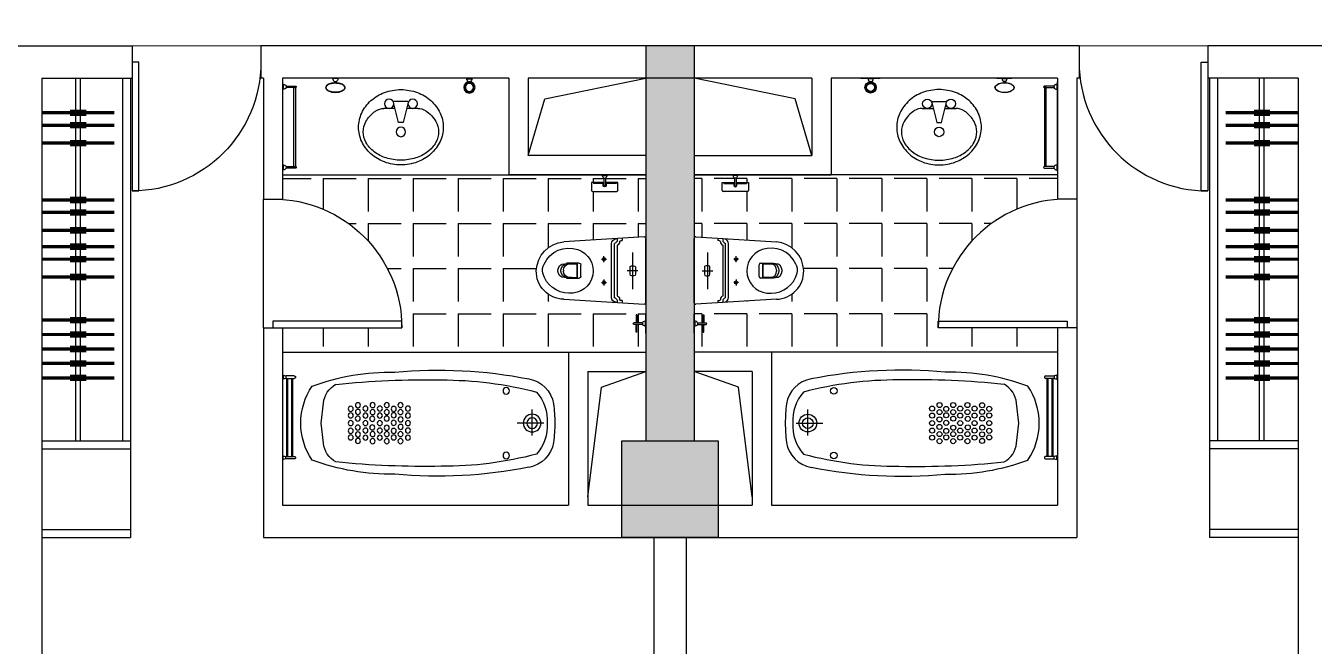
# Model space of a CAD drawing. Header units: centimetres. Extents: x 8510 to 15034, y -974 to 2536.
# Drawn here: x 10091 to 10891, y 357 to 742 of the extents above; entities that cross this region are included whole.
import ezdxf

# ---------------------------------------------------------------- set-up
doc = ezdxf.new("R2010")
doc.units = ezdxf.units.CM
doc.linetypes.add('ACAD_ISO02W100', pattern=[15, 12, -3])
for name, color, linetype in [('5', 5, 'Continuous'), ('BH', 3, 'Continuous'), ('DEBAN', 8, 'Continuous'), ('P5', 5, 'Continuous'), ('楼梯', 6, 'Continuous'), ('灰', 8, 'Continuous'), ('窗线', 2, 'Continuous'), ('轴线', 1, 'Continuous')]:
    doc.layers.add(name, color=color, linetype=linetype)
doc.layers.add('图层1', color=8, linetype='Continuous', lineweight=5)

# ---------------------------------------------------------------- blocks, each defined once
blk = doc.blocks.new('5')
at = {"layer": '5'}
for p, q in [((-327911.3, -97734.5), (-327911.3, -97535.2)), ((-327900.7, -97525.2), (-327401.1, -97556.8)), ((-327763.6, -97535.2), (-327763.6, -97548.5)), ((-327732.3, -97576.8), (-327732.3, -97734.5)), ((-327715.9, -97734.5), (-327715.9, -97566)), ((-327698, -97900.9), (-327698, -97568.1)), ((-327829.1, -97622.5), (-327829.1, -97850.1)), ((-327636.5, -97664), (-327666, -97664)), ((-327651.3, -97682.6), (-327651.3, -97644.7)), ((-327911.3, -97933.9), (-327911.3, -97734.5)), ((-327861.6, -97735.9), (-327795.8, -97735.9)), ((-327847.7, -97714), (-327847.7, -97757.7)), ((-327823, -97704), (-327837.7, -97704)), ((-327813, -97757.7), (-327813, -97714)), ((-327732.3, -97734.5), (-327732.3, -97892.2)), ((-327715.9, -97903), (-327715.9, -97734.5)), ((-327507.7, -97734.5), (-327507.7, -97698)), ((-327507.7, -97771), (-327507.7, -97734.5)), ((-327497.7, -97688), (-327419.2, -97688)), ((-327484.4, -97692), (-327484.4, -97777.9)), ((-327449.7, -97692), (-327484.4, -97692)), ((-327484.4, -97692), (-327439.7, -97692)), ((-327484.4, -97777.9), (-327484.4, -97692)), ((-327468.7, -97692), (-327424, -97692)), ((-327405.7, -97692), (-327450.4, -97692)), ((-327399.7, -97732), (-327399.7, -97737.9)), ((-327384, -97737.9), (-327384, -97732)), ((-327365.7, -97737.9), (-327365.7, -97732)), ((-327837.7, -97767.7), (-327823, -97767.7)), ((-327636.5, -97808.4), (-327666, -97808.4)), ((-327651.3, -97789.8), (-327651.3, -97827.7)), ((-327419.2, -97781), (-327497.7, -97781)), ((-327439.7, -97777.9), (-327484.4, -97777.9)), ((-327424, -97777.9), (-327468.7, -97777.9)), ((-327450.4, -97777.9), (-327405.7, -97777.9)), ((-327401.1, -97912.2), (-327900.7, -97943.8)), ((-327763.6, -97920.5), (-327763.6, -97933.8))]:
    blk.add_line(p, q, dxfattribs=at)
for centre in [(-327651.3, -97664), (-327651.3, -97808.4)]:
    blk.add_circle(centre, 9.53, dxfattribs=at)
for centre, radius, start, end in [((-327901.3, -97535.2), 10, 86.37411, 180), ((-327760, -97562.5), 14.4, 29.84213, 104.26527), ((-327729.8, -97558.8), 18.1, 168.69266, 262.01589), ((-327711, -97543.4), 23.1, 165.45125, 257.66163), ((-327728, -97568.1), 30, 0, 90), ((-327432.9, -97761.7), 166.8, 23.83546, 109.49888), ((-327415.1, -97740.2), 183.9, 1.77454, 85.63448), ((-327445.9, -97736.2), 138.4, 107.95051, 274.88977), ((-327837.7, -97714), 10, 90, 180), ((-327837.7, -97757.7), 10, 180, 270), ((-327823, -97714), 10, 0, 90), ((-327823, -97757.7), 10, 270, 0), ((-327497.7, -97698), 10, 90, 180), ((-327439.7, -97732), 40, 0, 90), ((-327439.7, -97737.9), 40, 270, 0), ((-327432.9, -97707.3), 166.8, 269.57886, 344.64064), ((-327424, -97732), 40, 0, 90), ((-327424, -97737.9), 40, 270, 0), ((-327405.7, -97732), 40, 0, 90), ((-327405.7, -97737.9), 40, 270, 0), ((-327404.2, -97739.2), 173, 271.0304, 1.56058), ((-327344.4, -97732.8), 74.7, 345.52156, 30.95564), ((-327497.7, -97771), 10, 180, 270), ((-327760, -97906.5), 14.4, 255.73473, 330.15787), ((-327729.8, -97910.2), 18.1, 97.98411, 191.30734), ((-327711, -97925.6), 23.1, 102.33837, 194.54875), ((-327728, -97900.9), 30, 270, 0), ((-327901.3, -97933.9), 10, 180, 273.62589)]:
    blk.add_arc(centre, radius, start, end, dxfattribs=at)
blk = doc.blocks.new('6')
at = {"layer": '5'}
for p, q in [((-327723, -97323.3), (-327668.8, -97323.3)), ((-327654.8, -97326.4), (-327682.7, -97326.4)), ((-327673.3, -97343.1), (-327673.3, -97390.9)), ((-327664.3, -97343.1), (-327673.3, -97343.1)), ((-327668.8, -97323.3), (-327614.5, -97323.3)), ((-327664.3, -97343.1), (-327664.3, -97390.9)), ((-327749.8, -97420.3), (-327749.8, -97371.7)), ((-327749.8, -97371.7), (-327677.4, -97371.7)), ((-327593.2, -97425.7), (-327744.4, -97425.7)), ((-327739.8, -97373.8), (-327739.8, -97377.4)), ((-327739.8, -97373.8), (-327673.3, -97373.8)), ((-327739.8, -97377.4), (-327673.3, -97377.4)), ((-327702.2, -97373.8), (-327702.2, -97377.4)), ((-327677.4, -97371.7), (-327677.4, -97389.1)), ((-327664.3, -97373.8), (-327598.8, -97373.8)), ((-327664.3, -97377.4), (-327598.8, -97377.4)), ((-327660.2, -97389.1), (-327660.2, -97371.7)), ((-327660.2, -97371.7), (-327587.8, -97371.7)), ((-327598.8, -97373.8), (-327598.8, -97377.4)), ((-327587.8, -97371.7), (-327587.8, -97420.3))]:
    blk.add_line(p, q, dxfattribs=at)
for centre, radius, start, end in [((-327681.1, -97323.4), 3.42, 177.50244, 241.83199), ((-327663.7, -97326.6), 19.1, 179.50453, 239.68052), ((-327673.9, -97326.6), 19.1, 300.3402, 0.47475), ((-327656.5, -97323.4), 3.42, 298.16801, 2.49756), ((-327744.2, -97420.1), 5.54, 181.38637, 268.61363), ((-327668.8, -97389.1), 8.59, 180, 0), ((-327668.8, -97388.3), 5.18, 209.60202, 330.39798), ((-327593.2, -97420.3), 5.4, 270.03278, 359.96722)]:
    blk.add_arc(centre, radius, start, end, dxfattribs=at)
blk = doc.blocks.new('4')
at = {"layer": '5'}
for p, q in [((-325729.3, -96757.6), (-325789.3, -96757.6)), ((-325789.3, -96767.6), (-325786.8, -96767.6)), ((-325776.8, -96767.6), (-325786.8, -96767.6)), ((-325786.8, -96767.6), (-325786.8, -97257.6)), ((-325776.8, -97257.6), (-325776.8, -96767.6)), ((-325776.8, -96767.6), (-325729.3, -96767.6)), ((-325729.3, -96757.6), (-325729.3, -96767.6)), ((-325710.8, -96747.1), (-325710.8, -96778.1)), ((-325707.3, -96732), (-325707.3, -97285.6)), ((-325707.3, -96745.1), (-325707.3, -96780.1)), ((-325786.8, -97257.6), (-325789.3, -97257.6)), ((-325789.3, -97267.6), (-325729.3, -97267.6)), ((-325776.8, -97257.6), (-325786.8, -97257.6)), ((-325729.3, -97257.6), (-325776.8, -97257.6)), ((-325729.3, -97257.6), (-325729.3, -97267.6)), ((-325710.8, -97247.1), (-325710.8, -97278.1)), ((-325707.3, -97245.1), (-325707.3, -97280.1))]:
    blk.add_line(p, q, dxfattribs=at)
for centre, radius, start, end in [((-325786.4, -96762.6), 5.75, 119.60202, 240.39798), ((-325710.9, -96768.3), 21.2, 89.52525, 149.6598), ((-325710.9, -96756.9), 21.2, 210.31948, 270.49547), ((-325707.4, -96748.9), 3.8, 87.50244, 151.83199), ((-325707.4, -96776.3), 3.8, 208.16801, 272.49756), ((-325786.4, -97262.6), 5.75, 119.60202, 240.39798), ((-325710.9, -97268.4), 21.2, 89.52525, 149.6598), ((-325710.9, -97256.9), 21.2, 210.31948, 270.49547), ((-325707.4, -97248.9), 3.8, 87.50244, 151.83199), ((-325707.4, -97276.4), 3.8, 208.16801, 272.49756)]:
    blk.add_arc(centre, radius, start, end, dxfattribs=at)
blk = doc.blocks.new('A$C0AD875A0')
at = {"layer": 'BH'}
for p, q in [((248.3, 204.5), (219.1, 87.6)), ((277.5, 204.5), (248.3, 204.5)), ((306.7, 87.6), (277.5, 204.5)), ((226.4, 116.8), (156.7, 116.8)), ((368.9, 116.8), (299.4, 116.8)), ((306.7, 73), (219.1, 73))]:
    blk.add_line(p, q, dxfattribs=at)
blk.add_lwpolyline([(0, 233.7, 0.109452), (19.5, 145.6, 0.102376), (77, 68.4, 0.093737), (160.9, 18.2, 0.088426), (262.9, 0, 0.088426), (364.9, 18.2, 0.093737), (448.8, 68.4, 0.102376), (506.3, 145.6, 0.109452), (525.8, 233.7, 0.109452), (506.3, 321.7, 0.102376), (448.8, 398.9, 0.093737), (364.9, 449.2, 0.088426), (262.9, 467.4, 0.088426), (160.9, 449.2, 0.093737), (77, 398.9, 0.102376), (19.5, 321.7, 0.109452)], format="xyb", close=True, dxfattribs=at)
for centre in [(262.9, 262.9), (189.9, 87.6), (335.9, 87.6)]:
    blk.add_circle(centre, 29.2, dxfattribs=at)
for centre, radius, start, end in [((242.3, 194), 241, 107.25794, 126.8699), ((262.9, 127.6), 310.6, 90, 107.25794), ((262.9, 127.6), 310.6, 72.74206, 90), ((283.5, 194), 241, 53.1301, 72.74206), ((162.2, 262.9), 133, 151.0888, 180), ((210.7, 236.1), 188.3, 126.8699, 151.0888), ((315.1, 236.1), 188.3, 28.9112, 53.1301), ((363.6, 262.9), 133, 0, 28.9112), ((162.2, 262.9), 133, 180, 208.9112), ((363.6, 262.9), 133, 331.0888, 0), ((210.7, 289.6), 188.3, 208.9112, 233.1301), ((315.1, 289.6), 188.3, 302.25981, 331.0888), ((242.3, 331.8), 241, 233.1301, 236.09549), ((156.7, 204.5), 87.6, 236.09549, 270), ((368.9, 204.5), 87.6, 270, 302.25981)]:
    blk.add_arc(centre, radius, start, end, dxfattribs=at)
blk = doc.blocks.new('8')
at = {"layer": '5'}
for p, q in [((-323082, -96702.7), (-323206.5, -96716.2)), ((-322957.4, -96716.2), (-323082, -96702.7)), ((-323082, -98085), (-323082, -97920.2)), ((-323006, -98012.7), (-323167.2, -98012.7))]:
    blk.add_line(p, q, dxfattribs=at)
for centre, radius in [((-323170.8, -96886.3), 15.7), ((-323129.7, -96886.3), 15.7), ((-323082, -96886.3), 15.7), ((-323034.2, -96886.3), 15.7), ((-322993.1, -96886.3), 15.7), ((-323192.7, -96930.7), 15.7), ((-323151.6, -96930.7), 15.7), ((-323109.8, -96930.1), 15.7), ((-323054.1, -96930.1), 15.7), ((-323012.4, -96930.7), 15.7), ((-322971.2, -96930.7), 15.7), ((-323194, -97022), 15.7), ((-323172.1, -96977.7), 15.7), ((-323150.3, -97022), 15.7), ((-323128.4, -96977.7), 15.7), ((-323108.5, -97020.1), 15.7), ((-323082, -96977.7), 15.7), ((-323055.4, -97020.1), 15.7), ((-323035.5, -96977.7), 15.7), ((-323013.7, -97022), 15.7), ((-322991.8, -96977.7), 15.7), ((-322970, -97022), 15.7), ((-323194, -97110.2), 15.7), ((-323172.1, -97067.1), 15.7), ((-323150.3, -97110.2), 15.7), ((-323128.4, -97067.1), 15.7), ((-323110.4, -97109.5), 15.7), ((-323082, -97067.1), 15.7), ((-323053.5, -97109.5), 15.7), ((-323035.5, -97067.1), 15.7), ((-323013.7, -97110.2), 15.7), ((-322991.8, -97067.1), 15.7), ((-322970, -97110.2), 15.7), ((-323194, -97195.1), 15.7), ((-323170.2, -97153.3), 15.7), ((-323150.3, -97195.1), 15.7), ((-323130.4, -97153.3), 15.7), ((-323105.3, -97195.7), 15.7), ((-323083.9, -97153.3), 15.7), ((-323058.6, -97195.7), 15.7), ((-323033.6, -97153.3), 15.7), ((-323013.7, -97195.1), 15.7), ((-322993.7, -97153.3), 15.7), ((-322970, -97195.1), 15.7), ((-323172.1, -97241.4), 15.7), ((-323128.4, -97241.4), 15.7), ((-323082, -97241.4), 15.7), ((-323035.5, -97241.4), 15.7), ((-322991.8, -97241.4), 15.7), ((-323282.8, -97851.9), 20.2), ((-322881.2, -97851.9), 20.2), ((-323082, -98012.7), 55), ((-323082, -98012.7), 33.2)]:
    blk.add_circle(centre, radius, dxfattribs=at)
for centre, radius, start, end in [((-323081.5, -96987.2), 411, 90.07241, 124.04031), ((-323082.5, -96987.2), 411, 55.95969, 89.92759), ((-321999.2, -97131.5), 1399, 159.7224, 181.13194), ((-323189.7, -96867.3), 152, 96.34581, 151.0816), ((-322974.2, -96867.3), 152, 28.9184, 83.65419), ((-324164.7, -97131.5), 1399, 358.86806, 20.2776), ((-318001.3, -97342.2), 5349.6, 174.11665, 181.13722), ((-328162.6, -97342.2), 5349.6, 358.86278, 5.88335), ((-320521.5, -97432.9), 2889.4, 174.56406, 191.16837), ((-325642.4, -97432.9), 2889.4, 348.83163, 5.43594), ((-321063, -97456.8), 2286.9, 179.78746, 194.77114), ((-325100.9, -97456.8), 2286.9, 345.22886, 0.21254), ((-323173, -97961.7), 185.8, 189.5382, 261.26967), ((-322990.9, -97961.7), 185.8, 278.73033, 350.4618), ((-323099.3, -97840.4), 265.5, 228.73676, 273.73307), ((-323064.7, -97840.4), 265.5, 266.26693, 311.26324), ((-323085.1, -97259.6), 893.3, 262.52933, 270.19746), ((-323078.9, -97259.6), 893.3, 269.80254, 277.47067)]:
    blk.add_arc(centre, radius, start, end, dxfattribs=at)
blk = doc.blocks.new('9')
at = {"layer": '5'}
for p, q in [((-325782.7, -98279.8), (-325730.2, -98279.8)), ((-325730.2, -98294.8), (-325782.7, -98294.8)), ((-325774.1, -98779.8), (-325774.1, -98294.8)), ((-325768.1, -98779.8), (-325768.1, -98294.8)), ((-325742.2, -98779.8), (-325742.2, -98294.8)), ((-325736.2, -98779.8), (-325736.2, -98294.8)), ((-325730.2, -98279.8), (-325730.2, -98294.8)), ((-325714.2, -98276.8), (-325714.2, -98297.8)), ((-325712.2, -98274.8), (-325712.2, -98299.8)), ((-325710.2, -98261.4), (-325710.2, -98537.3)), ((-325710.2, -98537.3), (-325710.2, -98813.2)), ((-325730.2, -98779.8), (-325782.7, -98779.8)), ((-325782.7, -98794.8), (-325730.2, -98794.8)), ((-325730.2, -98794.8), (-325730.2, -98779.8)), ((-325714.2, -98797.8), (-325714.2, -98776.8)), ((-325712.2, -98799.8), (-325712.2, -98774.8))]:
    blk.add_line(p, q, dxfattribs=at)
for centre, radius, start, end in [((-325782.7, -98287.3), 7.5, 89.99723, 270.0039), ((-325713, -98327.4), 50.6, 91.36349, 109.87582), ((-325713, -98247.2), 50.6, 250.12598, 268.63471), ((-325712.2, -98276.8), 2, 90, 180), ((-325712.2, -98297.8), 2, 180, 270), ((-325710.2, -98274.8), 2, 90, 180), ((-325710.2, -98299.8), 2, 180, 270), ((-325782.7, -98787.3), 7.5, 89.9961, 270.00277), ((-325713, -98827.4), 50.6, 91.36529, 109.87402), ((-325713, -98747.2), 50.6, 250.12418, 268.63651), ((-325712.2, -98776.8), 2, 90, 180), ((-325712.2, -98797.8), 2, 180, 270), ((-325710.2, -98774.8), 2, 90, 180), ((-325710.2, -98799.8), 2, 180, 270)]:
    blk.add_arc(centre, radius, start, end, dxfattribs=at)
blk = doc.blocks.new('1')
at = {"layer": '楼梯'}
blk.add_lwpolyline([(3442.8, 18714.9), (2692.8, 18714.9), (2692.8, 18754.9), (3442.8, 18754.9)], close=True, dxfattribs=at)
blk.add_arc((3442.8, 18714.9), 750, 90, 180, dxfattribs=at)
blk = doc.blocks.new('3')
at = {"layer": '5'}
for p, q in [((-326309.8, -96716.3), (-326260.9, -96716.3)), ((-326276.4, -96719.8), (-326245.4, -96719.8)), ((-326260.9, -96716.3), (-326214.9, -96716.3)), ((-326255.9, -96738.3), (-326265.9, -96738.3)), ((-326265.9, -96738.3), (-326265.6, -96745.7)), ((-326255.9, -96738.3), (-326256.2, -96745.7))]:
    blk.add_line(p, q, dxfattribs=at)
for centre, radius, start, end in [((-326274.6, -96716.5), 3.8, 177.50244, 241.83199), ((-326255.2, -96720), 21.2, 179.50453, 239.68052), ((-326266.6, -96720), 21.2, 300.31948, 0.49547), ((-326247.2, -96716.5), 3.8, 298.16801, 2.49756)]:
    blk.add_arc(centre, radius, start, end, dxfattribs=at)
at = {"layer": '5', "extrusion": (0, 0, -1)}
blk.add_ellipse((-326260.9, -96775.3), major_axis=(-60, 0), ratio=0.49598, start_param=3.141593, end_param=9.424778, dxfattribs=at)
at = {"layer": '5'}
blk.add_open_spline([(-326201.9, -96775.3), (-326201.9, -96777.3), (-326202.3, -96779.3), (-326204, -96783.2), (-326205.3, -96785.1), (-326208.7, -96788.8), (-326210.8, -96790.6), (-326215.7, -96793.9), (-326218.6, -96795.4), (-326224.9, -96798.1), (-326228.3, -96799.4), (-326235.7, -96801.4), (-326239.6, -96802.2), (-326247.6, -96803.4), (-326251.8, -96803.8), (-326260.2, -96804.2), (-326264.4, -96804.1), (-326273.9, -96803.5), (-326279.1, -96802.8), (-326289, -96800.7), (-326293.7, -96799.4), (-326302, -96796.1), (-326305.7, -96794.1), (-326311.4, -96790.3), (-326313.5, -96788.5), (-326316.8, -96784.6), (-326318.1, -96782.6), (-326319.7, -96778.6), (-326320, -96776.6), (-326319.8, -96772.6), (-326319.2, -96770.5), (-326317.2, -96766.6), (-326315.7, -96764.6), (-326311.9, -96760.8), (-326309.6, -96759.1), (-326304.2, -96755.8), (-326301.1, -96754.2), (-326294.4, -96751.6), (-326290.7, -96750.4), (-326282.9, -96748.6), (-326278.8, -96747.9), (-326270.3, -96746.9), (-326266, -96746.6), (-326257.3, -96746.5), (-326253, -96746.8), (-326244.5, -96747.6), (-326240.4, -96748.3), (-326232.5, -96750.1), (-326228.7, -96751.2), (-326221.8, -96753.7), (-326218.6, -96755.2), (-326213.1, -96758.4), (-326210.6, -96760.2), (-326206.7, -96763.9), (-326205.1, -96765.9), (-326202.9, -96769.8), (-326202.2, -96771.8), (-326201.9, -96774.4), (-326201.9, -96774.8), (-326201.9, -96775.3)], degree=3, knots=[0, 0, 0, 0, 0.212569, 0.212569, 0.425137, 0.425137, 0.637706, 0.637706, 0.850274, 0.850274, 1.062843, 1.062843, 1.275411, 1.275411, 1.48798, 1.48798, 1.700548, 1.700548, 1.97117, 1.97117, 2.241791, 2.241791, 2.512412, 2.512412, 2.731114, 2.731114, 2.949816, 2.949816, 3.168518, 3.168518, 3.38722, 3.38722, 3.605922, 3.605922, 3.824624, 3.824624, 4.043326, 4.043326, 4.262028, 4.262028, 4.48073, 4.48073, 4.699432, 4.699432, 4.918134, 4.918134, 5.136836, 5.136836, 5.355538, 5.355538, 5.57424, 5.57424, 5.792942, 5.792942, 6.011644, 6.011644, 6.230346, 6.230346, 6.283185, 6.283185, 6.283185, 6.283185], dxfattribs=at)
blk = doc.blocks.new('2')
at = {"layer": '5'}
for p, q in [((-327289.3, -96716.7), (-327229.1, -96716.7)), ((-327229.1, -96716.7), (-327168.8, -96716.7)), ((-327213.6, -96720.2), (-327244.6, -96720.2)), ((-327234.1, -96738.7), (-327234.1, -96739.3)), ((-327234.1, -96739.3), (-327234.1, -96748.7)), ((-327224.2, -96740.7), (-327234.1, -96740.7)), ((-327234.1, -96748.7), (-327234, -96749.4)), ((-327224.5, -96748.7), (-327224.6, -96749.3)), ((-327224.1, -96739.3), (-327224.5, -96748.7)), ((-327224.1, -96738.7), (-327224.1, -96739.3))]:
    blk.add_line(p, q, dxfattribs=at)
for radius in [35, 33, 27, 25]:
    blk.add_circle((-327229.1, -96773.9), radius, dxfattribs=at)
for centre, radius, start, end in [((-327242.8, -96716.9), 3.8, 177.50244, 241.83199), ((-327215.4, -96716.9), 3.8, 298.16801, 2.49756), ((-327223.4, -96720.4), 21.2, 179.50453, 239.68052), ((-327229.1, -96752.5), 14.6, 69.99763, 110.00237), ((-327234.8, -96720.4), 21.2, 300.3402, 0.47475)]:
    blk.add_arc(centre, radius, start, end, dxfattribs=at)
blk = doc.blocks.new('7')
at = {"layer": '5'}
for p, q in [((-327911.6, -98043.2), (-327911.6, -97982.9)), ((-327855.4, -97989.8), (-327851.4, -97989.8)), ((-327855.4, -97989.8), (-327855.4, -98038.2)), ((-327851.4, -97989.8), (-327851.4, -98038.2)), ((-327911.6, -98103.4), (-327911.6, -98043.2)), ((-327908.1, -98027.7), (-327908.1, -98058.7)), ((-327889.6, -98038.2), (-327836.4, -98038.2)), ((-327889.6, -98038.2), (-327889.6, -98048.2)), ((-327889.6, -98048.2), (-327836.4, -98048.2)), ((-327855.4, -98096.6), (-327855.4, -98048.2)), ((-327851.4, -98096.6), (-327851.4, -98048.2)), ((-327855.4, -98096.6), (-327851.4, -98096.6))]:
    blk.add_line(p, q, dxfattribs=at)
for centre, radius, start, end in [((-327911.4, -98029.5), 3.8, 28.16801, 92.49756), ((-327911.4, -98056.9), 3.8, 267.50244, 331.83199), ((-327907.9, -98048.9), 21.2, 30.3402, 90.47475), ((-327907.9, -98037.5), 21.2, 269.50453, 329.68052), ((-327839.3, -98043.2), 5.75, 299.60202, 60.39798)]:
    blk.add_arc(centre, radius, start, end, dxfattribs=at)
blk = doc.blocks.new('16')
at = {"layer": 'P5'}
for p, q in [((-327529.6, -96385.3), (-328629.6, -96385.3)), ((-326779.6, -96385.3), (-325679.6, -96385.3)), ((-328679.6, -96435.3), (-328679.6, -98385.3)), ((-328478.1, -96630), (-328453.3, -96470.4)), ((-327479.6, -98385.3), (-327479.6, -96435.3)), ((-326829.6, -98385.3), (-326829.6, -96435.3)), ((-325831.1, -96630), (-325856, -96470.4)), ((-325629.6, -96435.3), (-325629.6, -98385.3)), ((-328478.1, -96630), (-328632.5, -96644.8)), ((-328478.1, -96630), (-328504.1, -96666.5)), ((-328478.1, -96630), (-328464.3, -96631.8)), ((-328465.7, -96771.7), (-328440.9, -96612.2)), ((-328406.4, -96639.3), (-328297.2, -96653.5)), ((-325902.8, -96639.3), (-326012, -96653.5)), ((-325843.5, -96771.7), (-325868.4, -96612.2)), ((-325831.1, -96630), (-325844.9, -96631.8)), ((-325831.1, -96630), (-325676.8, -96644.8)), ((-325831.1, -96630), (-325805.1, -96666.5)), ((-328476.9, -96781.9), (-328620.1, -96786.5)), ((-328488, -96792), (-328516.3, -96917.8)), ((-328465.7, -96771.7), (-328488, -96792)), ((-328465.7, -96771.7), (-328284.8, -96795.3)), ((-325843.5, -96771.7), (-326024.4, -96795.3)), ((-325843.5, -96771.7), (-325821.2, -96792)), ((-325832.3, -96781.9), (-325689.2, -96786.5)), ((-325821.2, -96792), (-325792.9, -96917.8)), ((-326929.6, -97865.3), (-327479.6, -97865.3)), ((-326929.6, -97885.3), (-327479.6, -97885.3)), ((-327329.6, -97865.3), (-326829.6, -97865.3)), ((-327329.6, -97885.3), (-326829.6, -97885.3)), ((-328339.7, -98126.1), (-328053.7, -98126.1)), ((-325969.5, -98126.1), (-326255.5, -98126.1)), ((-328389.7, -98304.1), (-328389.7, -98176.1)), ((-328003.7, -98176.1), (-328003.7, -98304.1)), ((-326305.5, -98176.1), (-326305.5, -98304.1)), ((-325919.5, -98304.1), (-325919.5, -98176.1)), ((-328679.6, -98385.3), (-327479.6, -98385.3)), ((-328053.7, -98354.1), (-328339.7, -98354.1)), ((-327479.6, -98385.3), (-326929.6, -98385.3)), ((-326829.6, -98385.3), (-327329.6, -98385.3)), ((-325629.6, -98385.3), (-326829.6, -98385.3)), ((-326255.5, -98354.1), (-325969.5, -98354.1))]:
    blk.add_line(p, q, dxfattribs=at)
for centre, radius, start, end in [((-328629.6, -96435.3), 50, 90, 180), ((-327529.6, -96435.3), 50, 360, 90), ((-326779.6, -96435.3), 50, 90, 180), ((-325679.6, -96435.3), 50, 360, 90), ((-328816, -96854.6), 1217.4, 276.4341, 318.16921), ((-327606.2, -97526.3), 333.6, 204.86259, 292.30483), ((-326703, -97526.3), 333.6, 247.69517, 335.13741), ((-325493.2, -96854.6), 1217.4, 221.83079, 263.5659), ((-328656.4, -94932.6), 3131.8, 269.57498, 292.07041), ((-325652.8, -94932.6), 3131.8, 247.92959, 270.42502), ((-328339.7, -98176.1), 50, 90, 180), ((-328053.7, -98176.1), 50, 360, 90), ((-326255.5, -98176.1), 50, 90, 180), ((-325969.5, -98176.1), 50, 360, 90), ((-328339.7, -98304.1), 50, 180, 270.00001), ((-328053.7, -98304.1), 50, 270.00001, 0.00001), ((-326255.5, -98304.1), 50, 179.99999, 269.99999), ((-325969.5, -98304.1), 50, 269.99999, 360)]:
    blk.add_arc(centre, radius, start, end, dxfattribs=at)
for points, knots in [([(-328365.2, -96686.3), (-328354.3, -96683), (-328329.9, -96675.9), (-328290.3, -96660.9), (-328297.4, -96626.6), (-328317.7, -96620.9), (-328339.6, -96597.6), (-328381.6, -96575.7), (-328402.6, -96523.5), (-328454.3, -96442), (-328488.7, -96518.6), (-328527.4, -96577.9), (-328563.6, -96599.2), (-328602.9, -96614.6), (-328646.1, -96646.8), (-328601.1, -96676.8), (-328590.7, -96713.1), (-328569.2, -96724.8), (-328562.4, -96731.6)], [302.881499, 302.881499, 302.881499, 302.881499, 365.923862, 443.495891, 486.869509, 508.121341, 551.224987, 653.577238, 722.157956, 886.957345, 954.669001, 1080.195465, 1176.186491, 1262.393992, 1325.142437, 1396.247261, 1475.918394, 1525.343184, 1525.343184, 1525.343184, 1525.343184]), ([(-325944, -96686.3), (-325954.9, -96683), (-325979.3, -96675.9), (-326018.9, -96660.9), (-326011.9, -96626.6), (-325991.6, -96620.9), (-325969.7, -96597.6), (-325927.6, -96575.7), (-325906.6, -96523.5), (-325854.9, -96442), (-325820.5, -96518.6), (-325781.8, -96577.9), (-325745.6, -96599.2), (-325706.3, -96614.6), (-325663.1, -96646.8), (-325708.1, -96676.8), (-325718.5, -96713.1), (-325740, -96724.8), (-325746.8, -96731.6)], [302.881499, 302.881499, 302.881499, 302.881499, 365.923862, 443.495891, 486.869509, 508.121341, 551.224987, 653.577238, 722.157956, 886.957345, 954.669001, 1080.195465, 1176.186491, 1262.393992, 1325.142437, 1396.247261, 1475.918394, 1525.343184, 1525.343184, 1525.343184, 1525.343184]), ([(-325811.6, -96913.4), (-325836.5, -96901.6), (-325872.7, -96884.5), (-325908.3, -96844.2), (-325948.6, -96829.9), (-325987.3, -96819.4), (-326031.3, -96802.7), (-326024.3, -96768.4), (-326004, -96762.7), (-325982.1, -96739.4), (-325963, -96702.4), (-325919, -96665.3), (-325867.3, -96583.8), (-325832.9, -96660.4), (-325775.6, -96672.3), (-325752.8, -96732), (-325718.7, -96756.4), (-325675.5, -96788.6), (-325720.5, -96818.6), (-325731.4, -96856.4), (-325771, -96875.7), (-325780.3, -96925), (-325804.7, -96916), (-325811.6, -96913.4)], [0, 0, 0, 0, 81.607478, 118.566056, 158.122077, 204.917363, 248.357699, 272.646925, 284.547951, 308.685993, 366.003253, 404.408455, 496.696113, 534.614641, 604.909461, 658.664435, 706.940635, 742.079765, 781.898466, 826.514301, 858.965165, 909.229441, 928.854535, 928.854535, 928.854535, 928.854535])]:
    blk.add_open_spline(points, degree=3, knots=knots, dxfattribs=at)
blk.add_spline([(-328497.6, -96913.4), (-328427.4, -96871.9), (-328399.7, -96847.4), (-328363.5, -96831.4), (-328318.8, -96817.6), (-328283.7, -96792), (-328290.1, -96768.6), (-328300.7, -96763.2), (-328318.8, -96747.2), (-328351.8, -96700.4), (-328378.4, -96672.7), (-328449.7, -96614.1), (-328473.2, -96643.9), (-328530.6, -96684.4), (-328560.4, -96729.1), (-328596.6, -96761.1), (-328620.1, -96787.2), (-328595.8, -96818.8), (-328571.1, -96855.9), (-328546.6, -96877.2), (-328516.8, -96917.7), (-328497.6, -96913.4)], degree=3, dxfattribs=at)
blk = doc.blocks.new('13')
at = {"layer": '5'}
for p, q in [((-327332.6, -96330.1, 589.9), (-328532.6, -96330.1, 589.9)), ((-328532.6, -96330.1, 589.9), (-328532.6, -96880.1, 589.9)), ((-328338.3, -96668.2, 589.9), (-328338.3, -96366.7, 589.9)), ((-327332.6, -96880.1, 589.9), (-327332.6, -96330.1, 589.9)), ((-328489.6, -96520.9, 589.9), (-328176, -96520.9, 589.9)), ((-328532.6, -96880.1, 589.9), (-327332.6, -96880.1, 589.9)), ((-328184, -96952.9, 589.9), (-328184, -96880.1, 589.9)), ((-327720.3, -96880.1, 589.9), (-327720.3, -96952.9, 589.9)), ((-327770.3, -97002.9, 589.9), (-328134, -97002.9, 589.9))]:
    blk.add_line(p, q, dxfattribs=at)
at = {"layer": '5', "linetype": 'ACAD_ISO02W100', "ltscale": 5}
for p, q in [((-327770.3, -96707.9, 589.9), (-328134, -96707.9, 589.9)), ((-328184, -96757.9, 589.9), (-328184, -96880.1, 589.9)), ((-327720.3, -96880.1, 589.9), (-327720.3, -96757.9, 589.9))]:
    blk.add_line(p, q, dxfattribs=at)
at = {"layer": '5'}
for radius in [131.8, 66.8]:
    blk.add_circle((-328338.2, -96519.1, 589.9), radius, dxfattribs=at)
at = {"layer": '5', "linetype": 'ACAD_ISO02W100', "ltscale": 5}
for centre, start, end in [((-328134, -96757.9, 589.9), 90, 180), ((-327770.3, -96757.9, 589.9), 0, 90)]:
    blk.add_arc(centre, 50, start, end, dxfattribs=at)
at = {"layer": '5'}
for centre, start, end in [((-328134, -96952.9, 589.9), 180, 270), ((-327770.3, -96952.9, 589.9), 270, 0)]:
    blk.add_arc(centre, 50, start, end, dxfattribs=at)
blk = doc.blocks.new('14')
at = {"layer": '5'}
for p, q in [((-328465.5, -97349.5), (-328465.5, -97035.9)), ((-328612.8, -97198.2), (-328311.3, -97198.2))]:
    blk.add_line(p, q, dxfattribs=at)
for radius in [131.8, 66.8]:
    blk.add_circle((-328463.8, -97198.2), radius, dxfattribs=at)
blk = doc.blocks.new('15')
at = {"layer": '5'}
for p, q in [((-326733.9, -97218.7), (-326801.4, -97427.8)), ((-326689.2, -97233.1), (-326756.7, -97442.2)), ((-326669, -97239.7), (-326739.9, -97459.2)), ((-326153.4, -97406.3), (-326224.3, -97625.8)), ((-326133.2, -97412.8), (-326200, -97619.9)), ((-326088.5, -97427.3), (-326155.3, -97634.3)), ((-326756.9, -97442.2), (-326736.7, -97448.5)), ((-326729.6, -97479.3), (-326244.4, -97636.1)), ((-326200, -97619.9), (-326220.3, -97613.3))]:
    blk.add_line(p, q, dxfattribs=at)
at = {"layer": '5', "extrusion": (0, 0, -1)}
for centre, major_axis, start_param, end_param in [((-326411.2, -97323), (-154.4, 301.9), -0.78537, 2.356223), ((-326411.2, -97323), (-133.3, 260), -0.784328, 2.357264), ((-326411.2, -97323), (-123.9, 240.9), -0.783289, 2.358304), ((-326779.1, -97435), (-16.6, 16.6), 2.668774, 5.810367), ((-326724.7, -97464.1), (-11.3, 11.3), 4.239571, 5.810367), ((-326239.5, -97620.9), (-11.3, 11.3), 2.668774, 4.239571), ((-326177.7, -97627.1), (-16.6, 16.6), 2.668774, 5.810367)]:
    blk.add_ellipse(centre, major_axis=major_axis, ratio=1, start_param=start_param, end_param=end_param, dxfattribs=at)
blk = doc.blocks.new('42')
at = {"layer": '5'}
for p, q in [((-87017.2, -72432.8), (-87017.2, -71732.8)), ((-87017.2, -71732.8), (-86467.2, -71732.8)), ((-86467.2, -71732.8), (-86467.2, -72432.8)), ((-86541.9, -71825.9), (-86934, -71825.9)), ((-86934, -71825.9), (-86934, -71836.6)), ((-86934, -71836.6), (-86541.9, -71836.6)), ((-86541.9, -71836.6), (-86541.9, -71825.9)), ((-86541.9, -71864.6), (-86934, -71864.6)), ((-86934, -71864.6), (-86934, -71875.4)), ((-86934, -71875.4), (-86541.9, -71875.4)), ((-86541.9, -71903.3), (-86934, -71903.3)), ((-86934, -71903.3), (-86934, -71914.1)), ((-86934, -71914.1), (-86541.9, -71914.1)), ((-86541.9, -71875.4), (-86541.9, -71864.6)), ((-86541.9, -71914.1), (-86541.9, -71903.3)), ((-86541.9, -71942.1), (-86934, -71942.1)), ((-86934, -71942.1), (-86934, -71952.8)), ((-86934, -71952.8), (-86541.9, -71952.8)), ((-86541.9, -71980.8), (-86934, -71980.8)), ((-86934, -71980.8), (-86934, -71991.6)), ((-86934, -71991.6), (-86541.9, -71991.6)), ((-86541.9, -71952.8), (-86541.9, -71942.1)), ((-86541.9, -71991.6), (-86541.9, -71980.8)), ((-86541.9, -72019.6), (-86934, -72019.6)), ((-86934, -72019.6), (-86934, -72030.3)), ((-86934, -72030.3), (-86541.9, -72030.3)), ((-86541.9, -72058.3), (-86934, -72058.3)), ((-86934, -72058.3), (-86934, -72069.1)), ((-86934, -72069.1), (-86541.9, -72069.1)), ((-86541.9, -72030.3), (-86541.9, -72019.6)), ((-86541.9, -72069.1), (-86541.9, -72058.3)), ((-86541.9, -72097), (-86934, -72097)), ((-86934, -72097), (-86934, -72107.8)), ((-86934, -72107.8), (-86541.9, -72107.8)), ((-86541.9, -72135.8), (-86934, -72135.8)), ((-86934, -72135.8), (-86934, -72146.5)), ((-86934, -72146.5), (-86541.9, -72146.5)), ((-86541.9, -72107.8), (-86541.9, -72097)), ((-86541.9, -72146.5), (-86541.9, -72135.8)), ((-86541.9, -72174.5), (-86934, -72174.5)), ((-86934, -72174.5), (-86934, -72185.3)), ((-86934, -72185.3), (-86541.9, -72185.3)), ((-86541.9, -72213.3), (-86934, -72213.3)), ((-86934, -72213.3), (-86934, -72224)), ((-86934, -72224), (-86541.9, -72224)), ((-86541.9, -72185.3), (-86541.9, -72174.5)), ((-86541.9, -72224), (-86541.9, -72213.3)), ((-86541.9, -72252), (-86934, -72252)), ((-86934, -72252), (-86934, -72262.8)), ((-86934, -72262.8), (-86541.9, -72262.8)), ((-86541.9, -72290.7), (-86934, -72290.7)), ((-86934, -72290.7), (-86934, -72301.5)), ((-86934, -72301.5), (-86541.9, -72301.5)), ((-86541.9, -72262.8), (-86541.9, -72252)), ((-86541.9, -72301.5), (-86541.9, -72290.7)), ((-86541.9, -72329.5), (-86934, -72329.5)), ((-86934, -72329.5), (-86934, -72340.2)), ((-86934, -72340.2), (-86541.9, -72340.2)), ((-86541.9, -72340.2), (-86541.9, -72329.5)), ((-86467.2, -72432.8), (-87017.2, -72432.8)), ((-87017.2, -72457.9), (-86467.2, -72457.9)), ((-87017.2, -73357.9), (-87017.2, -72457.9)), ((-86467.2, -72457.9), (-86467.2, -73357.9)), ((-86944, -72607), (-86944, -73176.7)), ((-86832.7, -72589.3), (-86926.2, -72589.3)), ((-86814.9, -73176.7), (-86814.9, -72607)), ((-86814.9, -72619.4), (-86487.3, -72692.8)), ((-86793.7, -73149), (-86793.7, -72628.2)), ((-86487.3, -72692.8), (-86487.3, -73080.8)), ((-86537.4, -72765), (-86719.3, -72765)), ((-86537.4, -72784.3), (-86719.3, -72784.3)), ((-86537.4, -72803.7), (-86719.3, -72803.7)), ((-86537.4, -72823), (-86719.3, -72823)), ((-86537.4, -72842.3), (-86719.3, -72842.3)), ((-86537.4, -72861.7), (-86719.3, -72861.7)), ((-86537.4, -72881), (-86719.3, -72881)), ((-86537.4, -72900.3), (-86719.3, -72900.3)), ((-86537.4, -72919.7), (-86719.3, -72919.7)), ((-86537.4, -72919.7), (-86719.3, -72919.7)), ((-86537.4, -72939), (-86719.3, -72939)), ((-86537.4, -72939), (-86719.3, -72939)), ((-86537.4, -72958.3), (-86719.3, -72958.3)), ((-86537.4, -72977.7), (-86719.3, -72977.7)), ((-86537.4, -72997), (-86719.3, -72997)), ((-86537.4, -73016.3), (-86719.3, -73016.3)), ((-86814.9, -73162.3), (-86487.3, -73080.8)), ((-86926.2, -73194.4), (-86832.7, -73194.4)), ((-86467.2, -73357.9), (-87017.2, -73357.9))]:
    blk.add_line(p, q, dxfattribs=at)
blk.add_circle((-88083.1, -75991.9), 276.3, dxfattribs=at)
for centre, start, end in [((-86926.2, -72607), 90, 180), ((-86832.7, -72607), 0, 90), ((-86926.2, -73176.7), 180, 270), ((-86832.7, -73176.7), 270, 0)]:
    blk.add_arc(centre, 17.8, start, end, dxfattribs=at)
at = {"layer": '5', "linetype": 'Continuous', "rotation": 270}
blk.add_blockref('16', (8168, -400112.5), dxfattribs=at)
at = {"layer": '5', "linetype": 'Continuous', "xscale": -1}
for name, p, rotation in [('13', (9862.8, 253949.7, -589.9), 270), ('15', (239041, -173358.3), 180), ('14', (7660.1, 252314.6), 270)]:
    blk.add_blockref(name, p, dxfattribs=dict(at, rotation=rotation))
at = {"layer": '5', "linetype": 'Continuous', "extrusion": (0, 0, -1), "xscale": -1, "zscale": -1, "rotation": 180}
blk.add_blockref('15', (415207.2, -173358.3), dxfattribs=at)
blk = doc.blocks.new('43')
at = {"layer": '5', "linetype": 'Continuous', "ltscale": 0.83333}
for p, q in [((-86707.2, -70057.9), (-86707.2, -67807.9)), ((-86677.2, -70057.9), (-86677.2, -67807.9))]:
    blk.add_line(p, q, dxfattribs=at)
for points, const_width in [([(-86467.2, -68022.6), (-86917.2, -68022.6)], 20), ([(-86642.2, -68022.6), (-86742.2, -68022.6)], 40), ([(-86467.2, -68100), (-86917.2, -68100)], 20), ([(-86642.2, -68100), (-86742.2, -68100)], 40), ([(-86467.2, -68210.8), (-86917.2, -68210.8)], 20), ([(-86642.2, -68210.8), (-86742.2, -68210.8)], 40), ([(-86467.2, -68563.6), (-86917.2, -68563.6)], 20), ([(-86642.2, -68563.6), (-86742.2, -68563.6)], 40), ([(-86467.2, -68641), (-86917.2, -68641)], 20), ([(-86642.2, -68641), (-86742.2, -68641)], 40), ([(-86467.2, -68751.8), (-86917.2, -68751.8)], 20), ([(-86642.2, -68751.8), (-86742.2, -68751.8)], 40), ([(-86467.2, -68853.6), (-86917.2, -68853.6)], 20), ([(-86642.2, -68853.6), (-86742.2, -68853.6)], 40), ([(-86467.2, -68931), (-86917.2, -68931)], 20), ([(-86642.2, -68931), (-86742.2, -68931)], 40), ([(-86467.2, -69041.8), (-86917.2, -69041.8)], 20), ([(-86642.2, -69041.8), (-86742.2, -69041.8)], 40), ([(-86467.2, -69309.1), (-86917.2, -69309.1)], 20), ([(-86642.2, -69309.1), (-86742.2, -69309.1)], 40), ([(-86467.2, -69398.8), (-86917.2, -69398.8)], 20), ([(-86642.2, -69398.8), (-86742.2, -69398.8)], 40), ([(-86467.2, -69488.5), (-86917.2, -69488.5)], 20), ([(-86642.2, -69488.5), (-86742.2, -69488.5)], 40), ([(-86467.2, -69578.2), (-86917.2, -69578.2)], 20), ([(-86642.2, -69578.2), (-86742.2, -69578.2)], 40), ([(-86467.2, -69667.8), (-86917.2, -69667.8)], 20), ([(-86642.2, -69667.8), (-86742.2, -69667.8)], 40)]:
    blk.add_lwpolyline(points, dxfattribs=dict(at, const_width=const_width))
at = {"layer": 'P5'}
for p, q in [((-87017.2, -67807.9), (-87017.2, -70657.9)), ((-86967.2, -67807.9), (-86967.2, -70057.9)), ((-86467.2, -70057.9), (-87017.2, -70057.9)), ((-86467.2, -70107.9), (-87017.2, -70107.9)), ((-86467.2, -70607.9), (-87017.2, -70607.9)), ((-86467.2, -70657.9), (-87017.2, -70657.9))]:
    blk.add_line(p, q, dxfattribs=at)
at = {"layer": '轴线'}
for p, q in [((-87827.2, -67607.9), (-87827.2, -67807.9)), ((-87027.2, -67607.9), (-87027.2, -67807.9))]:
    blk.add_line(p, q, dxfattribs=at)
at = {"layer": 'P5'}
blk.add_blockref('42', (0, 0), dxfattribs=at)
at = {"layer": '楼梯', "xscale": 1.066666666666667, "yscale": 1.066666666666667, "zscale": 1.066666666666667, "rotation": 90}
blk.add_blockref('1', (-67064.7, -71380.1), dxfattribs=at)

msp = doc.modelspace()

# ---------------------------------------------------------------- hatches: boundary and pattern name
at = {"layer": '灰'}
h = msp.add_hatch(dxfattribs=at)
h.set_pattern_fill('ANGLE', scale=4, style=0)
h.set_pattern_definition([(360, (-26130.528, 954.627), (-3e-13, -27.94), [20.32, -7.62]), (270, (-26130.528, 954.627), (-27.94, 3e-13), [20.32, -7.62])])
h.paths.add_polyline_path([(10424.56, 572.45), (10474.51, 569.29, 0.432873), (10475.58, 570.29), (10475.58, 559.08, 0.267007), (10475.26, 558.88, 0.268578), (10473.41, 557.83), (10469.99, 557.83), (10469.99, 562.66), (10469.59, 562.66), (10469.59, 557.83), (10468.09, 557.83, 0.58199), (10468.09, 556.83), (10469.59, 556.83), (10469.59, 551.99), (10469.99, 551.99), (10469.99, 556.83), (10473.41, 556.83, 0.268772), (10475.26, 555.78, 0.267007), (10475.58, 555.58), (10475.58, 539.53), (10427.58, 539.53), (10250.08, 539.53), (10250.08, 554.63), (10324.08, 554.63), (10324.08, 558.89), (10323.96, 558.89, 0.39867), (10244.08, 634.63), (10250.08, 634.63), (10250.08, 649.63), (10448.43, 649.63, 0.288302), (10448.61, 649.31, 0.268578), (10449.56, 647.65), (10449.56, 644.57), (10449.15, 644.57), (10449.15, 644.79), (10441.91, 644.79), (10441.91, 639.93, 0.414549), (10442.45, 639.39), (10457.54, 639.39, 0.42846), (10458.11, 639.95), (10458.11, 644.79), (10450.87, 644.79), (10450.87, 644.57), (10450.46, 644.57), (10450.46, 647.65, 0.268772), (10451.4, 649.31, 0.288302), (10451.58, 649.63), (10455.43, 649.63), (10475.58, 649.63), (10475.58, 610.15, 0.432873), (10474.51, 611.15), (10424.56, 607.99, 0.383163), (10407.58, 590.22, 0.416926)])
h = msp.add_hatch(dxfattribs=at)
h.set_pattern_fill('ANGLE', scale=4, style=0)
h.set_pattern_definition([(180, (47111.682, 954.627), (-3e-13, -27.94), [20.32, -7.62]), (270, (47111.682, 954.627), (27.94, -3e-13), [20.32, -7.62])])
h.paths.add_polyline_path([(10556.6, 572.45), (10506.64, 569.29, -0.432873), (10505.58, 570.29), (10505.58, 559.08, -0.267007), (10505.9, 558.88, -0.268578), (10507.75, 557.83), (10511.16, 557.83), (10511.16, 562.66), (10511.56, 562.66), (10511.56, 557.83), (10513.06, 557.83, -0.58199), (10513.06, 556.83), (10511.56, 556.83), (10511.56, 551.99), (10511.16, 551.99), (10511.16, 556.83), (10507.75, 556.83, -0.268772), (10505.9, 555.78, -0.267007), (10505.58, 555.58), (10505.58, 539.53), (10553.58, 539.53), (10731.08, 539.53), (10731.08, 554.63), (10657.08, 554.63), (10657.08, 558.89), (10657.19, 558.89, -0.39867), (10737.08, 634.63), (10731.08, 634.63), (10731.08, 649.63), (10532.72, 649.63, -0.288302), (10532.54, 649.31, -0.268578), (10531.6, 647.65), (10531.6, 644.57), (10532.01, 644.57), (10532.01, 644.79), (10539.25, 644.79), (10539.25, 639.93, -0.414549), (10538.71, 639.39), (10523.62, 639.39, -0.42846), (10523.05, 639.95), (10523.05, 644.79), (10530.29, 644.79), (10530.29, 644.57), (10530.7, 644.57), (10530.7, 647.65, -0.268772), (10529.75, 649.31, -0.288302), (10529.57, 649.63), (10525.73, 649.63), (10505.58, 649.63), (10505.58, 610.15, -0.432873), (10506.64, 611.15), (10556.6, 607.99, -0.383163), (10573.58, 590.22, -0.416926)])

# ---------------------------------------------------------------- linework, layer by layer
at = {"layer": '5', "color": 7, "linetype": 'Continuous', "ltscale": 0.83333}
for p, q in [((10121.58, 484.63), (10121.58, 709.63)), ((10124.58, 484.63), (10124.58, 709.63))]:
    msp.add_line(p, q, dxfattribs=at)
at = {"layer": '5', "color": 7}
for p, q in [((10250.08, 649.63), (10475.58, 649.63)), ((10731.08, 649.63), (10505.58, 649.63)), ((10250.08, 539.53), (10475.58, 539.53)), ((10731.08, 539.53), (10505.58, 539.53))]:
    msp.add_line(p, q, dxfattribs=at)
at = {"layer": '5', "color": 7, "linetype": 'Continuous', "ltscale": 0.83333}
for points, const_width in [([(10100.58, 688.15), (10145.58, 688.15)], 2), ([(10118.08, 688.15), (10128.08, 688.15)], 4), ([(10100.58, 680.41), (10145.58, 680.41)], 2), ([(10118.08, 680.41), (10128.08, 680.41)], 4), ([(10100.58, 669.33), (10145.58, 669.33)], 2), ([(10118.08, 669.33), (10128.08, 669.33)], 4), ([(10100.58, 634.05), (10145.58, 634.05)], 2), ([(10118.08, 634.05), (10128.08, 634.05)], 4), ([(10100.58, 626.31), (10145.58, 626.31)], 2), ([(10118.08, 626.31), (10128.08, 626.31)], 4), ([(10100.58, 615.23), (10145.58, 615.23)], 2), ([(10118.08, 615.23), (10128.08, 615.23)], 4), ([(10100.58, 605.05), (10145.58, 605.05)], 2), ([(10118.08, 605.05), (10128.08, 605.05)], 4), ([(10100.58, 597.31), (10145.58, 597.31)], 2), ([(10118.08, 597.31), (10128.08, 597.31)], 4), ([(10100.58, 586.23), (10145.58, 586.23)], 2), ([(10118.08, 586.23), (10128.08, 586.23)], 4), ([(10100.58, 559.5), (10145.58, 559.5)], 2), ([(10118.08, 559.5), (10128.08, 559.5)], 4), ([(10118.08, 550.53), (10128.08, 550.53)], 4), ([(10100.58, 550.53), (10145.58, 550.53)], 2), ([(10100.58, 541.57), (10145.58, 541.57)], 2), ([(10118.08, 541.57), (10128.08, 541.57)], 4), ([(10100.58, 532.6), (10145.58, 532.6)], 2), ([(10118.08, 532.6), (10128.08, 532.6)], 4), ([(10100.58, 523.63), (10145.58, 523.63)], 2), ([(10118.08, 523.63), (10128.08, 523.63)], 4)]:
    msp.add_lwpolyline(points, dxfattribs=dict(at, const_width=const_width))
at = {"layer": 'P5', "color": 7}
for p, q in [((10150.58, 709.63), (10150.58, 484.63)), ((10155.58, 709.63), (10155.58, 424.63)), ((10100.58, 484.63), (10155.58, 484.63)), ((10100.58, 479.63), (10155.58, 479.63)), ((10100.58, 429.63), (10155.58, 429.63)), ((10100.58, 424.63), (10155.58, 424.63))]:
    msp.add_line(p, q, dxfattribs=at)
at = {"layer": '图层1', "color": 7}
msp.add_lwpolyline([(9230.58, 904.63), (14250.58, 904.63), (14250.58, 729.63), (9230.58, 729.63)], close=True, dxfattribs=at)
at = {"layer": '灰', "color": 7}
for p, q in [((10238.08, 554.63), (10238.08, 634.63)), ((10743.08, 634.63), (10743.08, 554.63))]:
    msp.add_line(p, q, dxfattribs=at)
at = {"layer": '窗线', "color": 7}
for p, q in [((10412.8, 696.71), (10475.58, 709.63)), ((10568.36, 696.71), (10505.58, 709.63)), ((10402.58, 661.63), (10412.8, 696.71)), ((10578.58, 661.63), (10568.36, 696.71)), ((10448.11, 517.95), (10475.58, 527.53)), ((10533.04, 517.95), (10505.58, 527.53)), ((10439.58, 449.75), (10448.11, 517.95)), ((10541.58, 449.75), (10533.04, 517.95))]:
    msp.add_line(p, q, dxfattribs=at)
at = {"layer": '轴线', "color": 7}
for p, q in [((10024.58, 729.63), (10156.58, 729.63)), ((10156.58, 729.63), (10156.58, 709.63)), ((10744.58, 729.63), (10236.58, 729.63)), ((10236.58, 729.63), (10236.58, 709.63)), ((10475.58, 729.63), (10475.58, 484.63)), ((10505.58, 729.63), (10475.58, 729.63)), ((10505.58, 729.63), (10505.58, 484.63)), ((10956.58, 729.63), (10824.58, 729.63)), ((10100.58, 709.63), (10100.58, -221.87)), ((10100.58, 709.63), (10156.58, 709.63)), ((10238.08, 709.63), (10236.58, 709.63)), ((10238.08, 709.63), (10238.08, 634.63)), ((10250.08, 709.63), (10250.08, 634.63)), ((10390.58, 709.63), (10250.08, 709.63)), ((10390.58, 709.63), (10390.58, 649.63)), ((10402.58, 709.63), (10402.58, 661.63)), ((10578.58, 709.63), (10402.58, 709.63)), ((10578.58, 709.63), (10578.58, 661.63)), ((10590.58, 709.63), (10590.58, 649.63)), ((10731.08, 709.63), (10590.58, 709.63)), ((10731.08, 709.63), (10731.08, 634.63)), ((10743.08, 709.63), (10743.08, 634.63)), ((10744.58, 709.63), (10743.08, 709.63)), ((10880.58, 709.63), (10824.58, 709.63)), ((10880.58, 709.63), (10880.58, -207.87)), ((10475.58, 661.63), (10402.58, 661.63)), ((10505.58, 661.63), (10578.58, 661.63)), ((10475.58, 649.63), (10390.58, 649.63)), ((10505.58, 649.63), (10590.58, 649.63)), ((10238.08, 634.63), (10250.08, 634.63)), ((10743.08, 634.63), (10731.08, 634.63)), ((10238.08, 554.63), (10238.08, 424.63)), ((10238.08, 554.63), (10250.08, 554.63)), ((10250.08, 554.63), (10250.08, 444.63)), ((10743.08, 554.63), (10731.08, 554.63)), ((10731.08, 554.63), (10731.08, 444.63)), ((10743.08, 554.63), (10743.08, 424.63)), ((10427.58, 539.53), (10475.58, 539.53)), ((10427.58, 539.53), (10427.58, 444.63)), ((10553.58, 539.53), (10505.58, 539.53)), ((10553.58, 539.53), (10553.58, 444.63)), ((10439.58, 527.53), (10475.58, 527.53)), ((10439.58, 527.53), (10439.58, 444.63)), ((10541.58, 527.53), (10505.58, 527.53)), ((10541.58, 527.53), (10541.58, 444.63)), ((10250.08, 444.63), (10427.58, 444.63)), ((10439.58, 444.63), (10541.58, 444.63)), ((10553.58, 444.63), (10731.08, 444.63)), ((10238.08, 424.63), (10743.08, 424.63)), ((10480.58, 424.63), (10480.58, -107.87)), ((10500.58, 424.63), (10500.58, -107.87))]:
    msp.add_line(p, q, dxfattribs=at)
msp.add_lwpolyline([(10460.58, 484.63), (10520.58, 484.63), (10520.58, 424.63), (10460.58, 424.63)], close=True, dxfattribs=at)
for points in [[(10505.58, 469.63), (10475.58, 469.63), (10505.58, 729.63), (10475.58, 729.63)], [(10460.58, 484.63), (10520.58, 484.63), (10460.58, 424.63), (10520.58, 424.63)]]:
    msp.add_solid(points, dxfattribs=at)

# ---------------------------------------------------------------- block references
at = {"layer": '5', "color": 7, "linetype": 'Continuous', "extrusion": (0, 0, -1), "yscale": 0.1, "zscale": -0.1}
for name, p, xscale in [('4', (22320.65, 10380.51), 0.1), ('3', (22343.26, 10381.3), 0.1), ('2', (22356.9, 10381.3), 0.1), ('2', (-43338.05, 10381.3), -0.1), ('3', (-43324.41, 10381.3), -0.1), ('4', (-43301.8, 10380.51), -0.1), ('6', (22316.87, 10381.95), 0.1), ('6', (-43298.03, 10381.95), -0.1), ('5', (22315.55, 10363.67), 0.1), ('5', (-43296.71, 10363.67), -0.1), ('7', (22315.55, 10361.65), 0.1), ('7', (-43296.71, 10361.65), -0.1), ('9', (22320.95, 10352.83), 0.1), ('9', (-43302.1, 10352.83), -0.1)]:
    msp.add_blockref(name, p, dxfattribs=dict(at, xscale=xscale))
for p, xscale, rotation in [((-603.72, -31812.64), 0.1, 270), ((-20377.44, -31812.64), -0.1, 90)]:
    msp.add_blockref('8', p, dxfattribs=dict(at, xscale=xscale, rotation=rotation))
at = {"layer": 'DEBAN', "color": 7, "yscale": 0.1, "zscale": 0.1, "rotation": 180}
for p, xscale in [((10297.21, 702.53), -0.1), ((10683.94, 702.53), 0.1)]:
    msp.add_blockref('A$C0AD875A0', p, dxfattribs=dict(at, xscale=xscale))
at = {"layer": 'P5', "color": 7, "xscale": 0.1, "yscale": 0.1, "zscale": 0.1}
msp.add_blockref('43', (19527.3, 7490.41), dxfattribs=at)
at = {"layer": '楼梯', "color": 7, "extrusion": (0, 0, -1), "xscale": 0.1066666666651145, "yscale": 0.1066666666651145, "zscale": -0.1066666666666667, "rotation": 90}
msp.add_blockref('1', (-8160.32, 352.4), dxfattribs=at)
at = {"layer": '楼梯', "color": 7, "yscale": 0.1066666666651145}
for p, xscale, zscale in [((10611.3, -1441.63), -0.1066666666665697, 0.1066666666666667), ((10369.85, -1441.63), 0.1066666666665697, 0.1066666666665697)]:
    msp.add_blockref('1', p, dxfattribs=dict(at, xscale=xscale, zscale=zscale))

doc.saveas('drawing.dxf')
